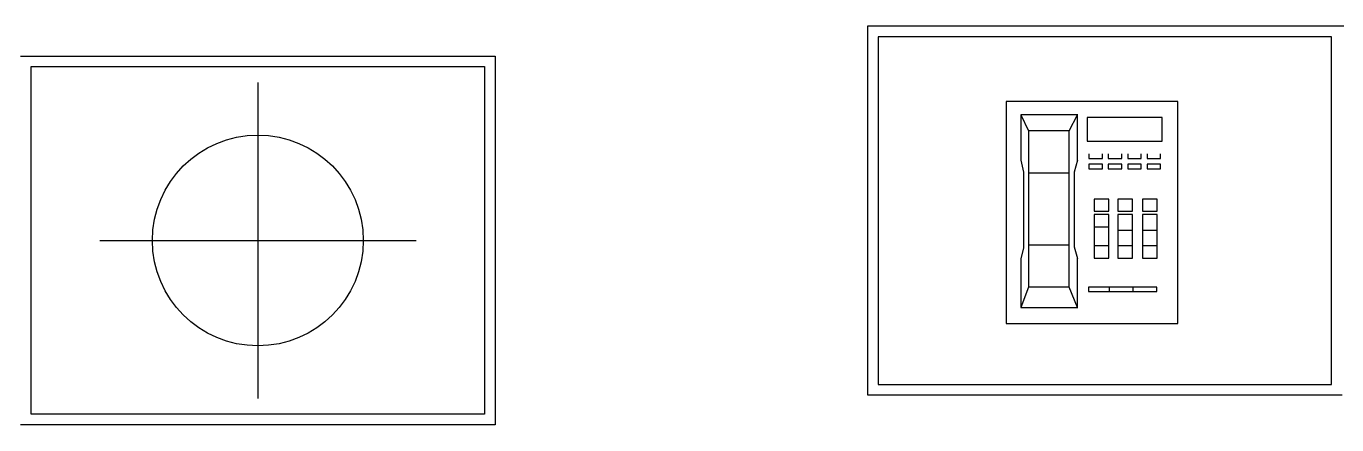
# Model space of a CAD drawing. Header units: inches. Extents: x 11.4 to 53.9, y 13.7 to 38.5.
# Drawn here: x 42.432 to 43.675, y 21.006 to 21.385 of the extents above; entities that cross this region are included whole.
import ezdxf

# ---------------------------------------------------------------- set-up
doc = ezdxf.new("R2010")
doc.units = ezdxf.units.IN
doc.header["$MEASUREMENT"] = 0
for name, color, linetype in [('02', 2, 'Continuous'), ('1', 1, 'Continuous'), ('4', 4, 'Continuous')]:
    doc.layers.add(name, color=color, linetype=linetype)

msp = doc.modelspace()

# ---------------------------------------------------------------- linework, layer by layer
at = {"layer": '02'}
for p, q in [((42.6518, 21.3314), (42.6518, 21.0314)), ((42.5018, 21.1814), (42.8018, 21.1814))]:
    msp.add_line(p, q, dxfattribs=at)
for points in [[(43.6701, 21.3748), (43.2401, 21.3748), (43.2401, 21.0448), (43.6701, 21.0448)], [(42.4368, 21.3464), (42.8668, 21.3464), (42.8668, 21.0164), (42.4368, 21.0164)]]:
    msp.add_lwpolyline(points, close=True, dxfattribs=at)
msp.add_circle((42.6518, 21.1814), 0.1, dxfattribs=at)
at = {"layer": '1'}
for p, q in [((43.3615, 21.3134), (43.3615, 21.1026)), ((43.5245, 21.3134), (43.3615, 21.3134)), ((43.5245, 21.1026), (43.5245, 21.3134)), ((43.3754, 21.3008), (43.3754, 21.2575)), ((43.3754, 21.3008), (43.3827, 21.2853)), ((43.4291, 21.3008), (43.3754, 21.3008)), ((43.4212, 21.2853), (43.4291, 21.3008)), ((43.4291, 21.2575), (43.4291, 21.3012)), ((43.5094, 21.298), (43.4384, 21.298)), ((43.4384, 21.298), (43.4384, 21.2755)), ((43.5094, 21.2755), (43.5094, 21.298)), ((43.3827, 21.2853), (43.3827, 21.137)), ((43.4212, 21.2853), (43.3827, 21.2853)), ((43.4212, 21.137), (43.4212, 21.2853)), ((43.4384, 21.2755), (43.5094, 21.2755)), ((43.3754, 21.2575), (43.3779, 21.2462)), ((43.4291, 21.2575), (43.4259, 21.2462)), ((43.4401, 21.2636), (43.4401, 21.2593)), ((43.4401, 21.2593), (43.4528, 21.2593)), ((43.4528, 21.2593), (43.4528, 21.2636)), ((43.4584, 21.2636), (43.4584, 21.2593)), ((43.4584, 21.2593), (43.4712, 21.2593)), ((43.4712, 21.2593), (43.4712, 21.2636)), ((43.4768, 21.2636), (43.4768, 21.2593)), ((43.4768, 21.2593), (43.4895, 21.2593)), ((43.4895, 21.2593), (43.4895, 21.2636)), ((43.4952, 21.2636), (43.4952, 21.2593)), ((43.4952, 21.2593), (43.5079, 21.2593)), ((43.5079, 21.2593), (43.5079, 21.2636)), ((43.3779, 21.2462), (43.3779, 21.174)), ((43.4212, 21.2453), (43.3827, 21.2453)), ((43.4259, 21.2462), (43.4259, 21.1753)), ((43.4528, 21.2537), (43.4401, 21.2537)), ((43.4401, 21.2537), (43.4401, 21.2495)), ((43.4401, 21.2495), (43.4528, 21.2495)), ((43.4528, 21.2495), (43.4528, 21.2537)), ((43.4712, 21.2537), (43.4584, 21.2537)), ((43.4584, 21.2537), (43.4584, 21.2495)), ((43.4584, 21.2495), (43.4712, 21.2495)), ((43.4712, 21.2495), (43.4712, 21.2537)), ((43.4895, 21.2537), (43.4768, 21.2537)), ((43.4768, 21.2537), (43.4768, 21.2495)), ((43.4768, 21.2495), (43.4895, 21.2495)), ((43.4895, 21.2495), (43.4895, 21.2537)), ((43.5079, 21.2537), (43.4952, 21.2537)), ((43.4952, 21.2537), (43.4952, 21.2495)), ((43.4952, 21.2495), (43.5079, 21.2495)), ((43.5079, 21.2495), (43.5079, 21.2537)), ((43.4588, 21.2207), (43.445, 21.2207)), ((43.445, 21.2207), (43.445, 21.2091)), ((43.4588, 21.2091), (43.4588, 21.2207)), ((43.4814, 21.2207), (43.4676, 21.2207)), ((43.4676, 21.2207), (43.4676, 21.2091)), ((43.4814, 21.2091), (43.4814, 21.2207)), ((43.5047, 21.2207), (43.4909, 21.2207)), ((43.4909, 21.2207), (43.4909, 21.2091)), ((43.5047, 21.2091), (43.5047, 21.2207)), ((43.445, 21.2091), (43.4588, 21.2091)), ((43.4676, 21.2091), (43.4814, 21.2091)), ((43.4909, 21.2091), (43.5047, 21.2091)), ((43.445, 21.2059), (43.445, 21.1646)), ((43.4588, 21.2059), (43.445, 21.2059)), ((43.445, 21.1942), (43.4588, 21.1942)), ((43.4588, 21.1646), (43.4588, 21.2059)), ((43.4676, 21.2059), (43.4676, 21.1646)), ((43.4814, 21.2059), (43.4676, 21.2059)), ((43.4814, 21.1646), (43.4814, 21.2059)), ((43.5047, 21.2059), (43.4909, 21.2059)), ((43.4909, 21.2059), (43.4909, 21.1646)), ((43.5047, 21.1646), (43.5047, 21.2059)), ((43.4814, 21.191), (43.4676, 21.191)), ((43.5047, 21.191), (43.4909, 21.191)), ((43.3779, 21.174), (43.3754, 21.1644)), ((43.3827, 21.1774), (43.4212, 21.1774)), ((43.4259, 21.1753), (43.4291, 21.1644)), ((43.4588, 21.1762), (43.445, 21.1762)), ((43.4814, 21.1762), (43.4676, 21.1762)), ((43.5047, 21.1762), (43.4909, 21.1762)), ((43.3754, 21.1644), (43.3754, 21.1177)), ((43.4291, 21.1172), (43.4291, 21.1644)), ((43.445, 21.1646), (43.4588, 21.1646)), ((43.4676, 21.1646), (43.4814, 21.1646)), ((43.4909, 21.1646), (43.5047, 21.1646)), ((43.3827, 21.137), (43.3754, 21.1177)), ((43.4212, 21.137), (43.3827, 21.137)), ((43.4291, 21.1177), (43.4212, 21.137)), ((43.5046, 21.137), (43.4397, 21.137)), ((43.4397, 21.137), (43.4397, 21.1331)), ((43.4397, 21.1331), (43.5046, 21.1331)), ((43.4596, 21.1331), (43.4596, 21.137)), ((43.4821, 21.1331), (43.4821, 21.137)), ((43.5046, 21.1331), (43.5046, 21.137)), ((43.3754, 21.1177), (43.4291, 21.1177)), ((43.3615, 21.1026), (43.5245, 21.1026))]:
    msp.add_line(p, q, dxfattribs=at)
at = {"layer": '4'}
for points in [[(45.2343, 21.3848), (43.2301, 21.3848), (43.2301, 21.0348), (43.6801, 21.0348)], [(42.4268, 21.3564), (42.8768, 21.3564), (42.8768, 21.0064), (42.4268, 21.0064)]]:
    msp.add_lwpolyline(points, dxfattribs=at)

doc.saveas('drawing.dxf')
